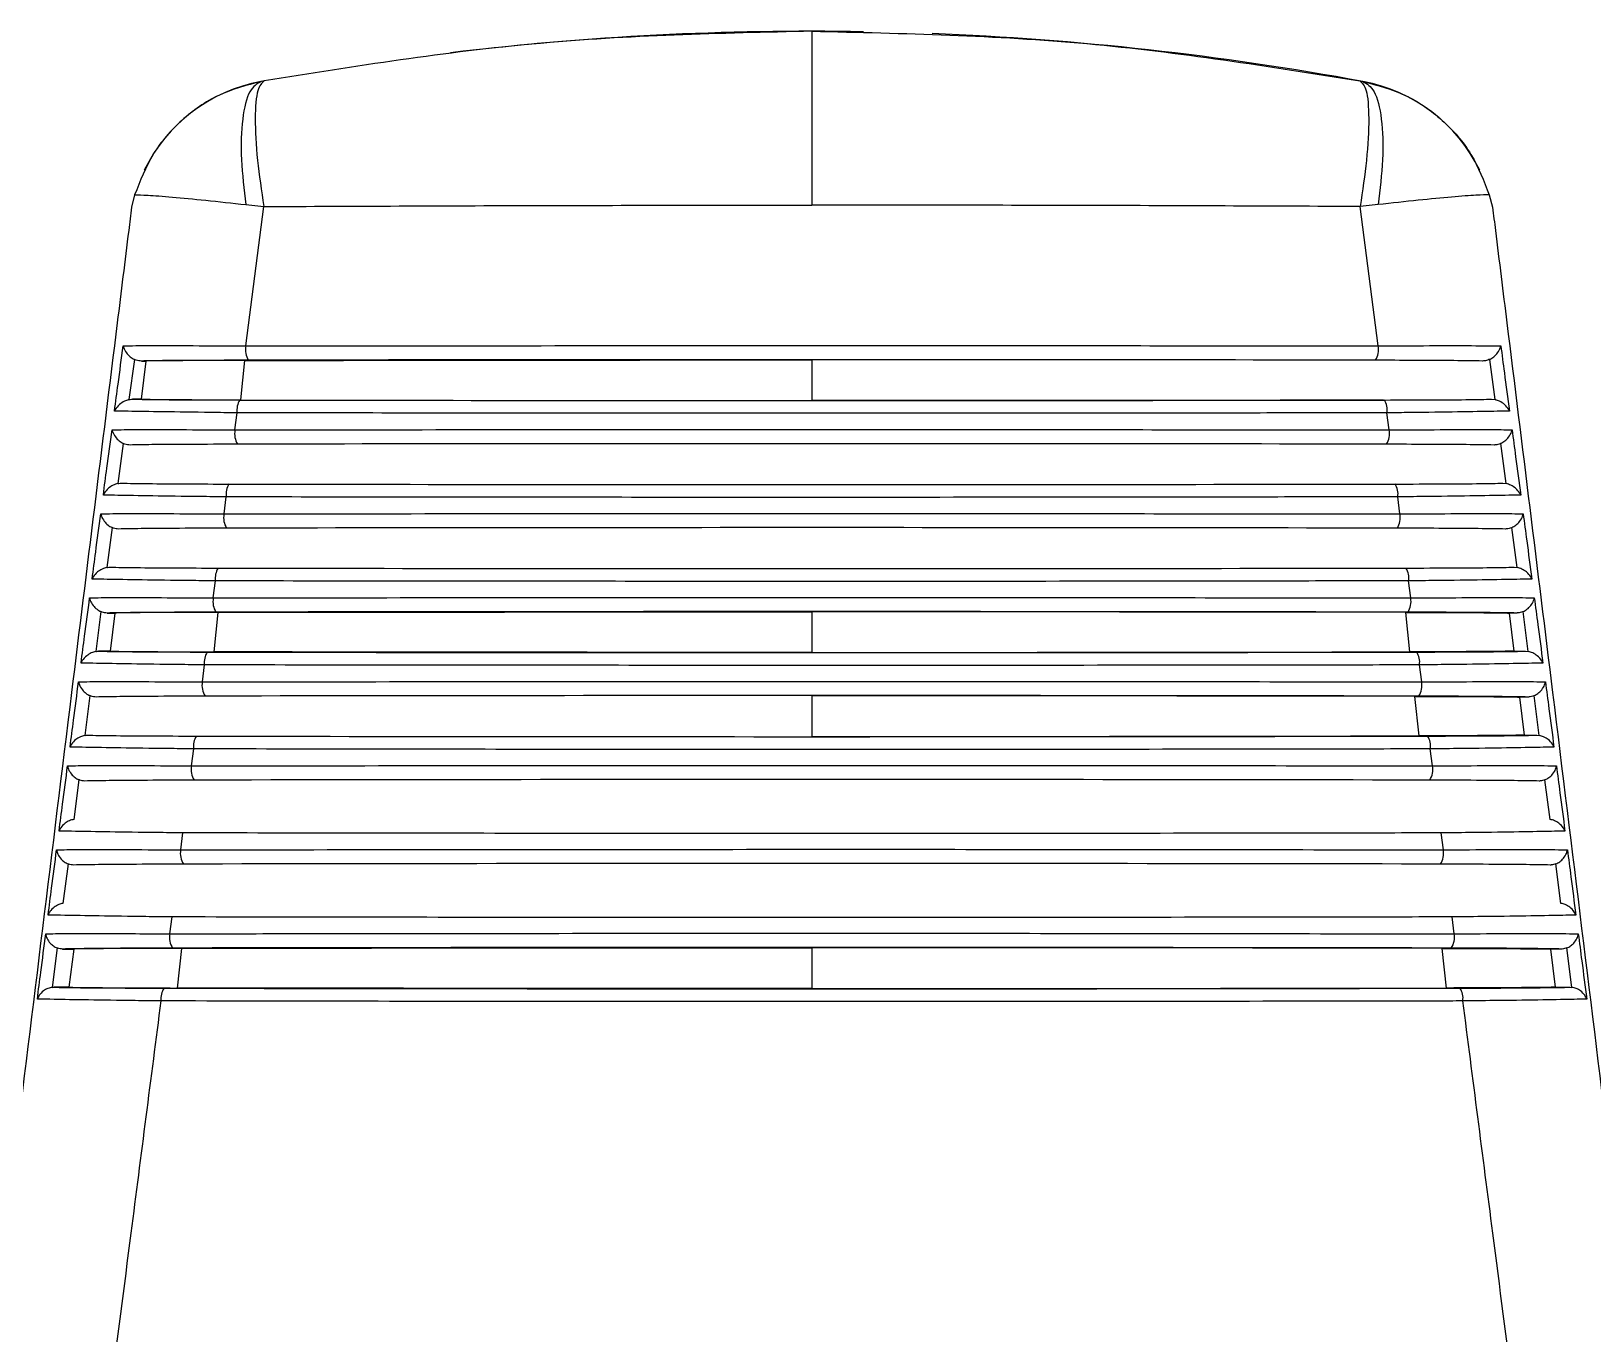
# Model space of a CAD drawing. Extents: x 7 to 135, y 3 to 97.
# Drawn here: x 128.27 to 129.423, y 45.6 to 46.562 of the extents above; entities that cross this region are included whole.
import ezdxf

# ---------------------------------------------------------------- set-up
doc = ezdxf.new("R2010")
doc.units = 0
doc.header["$MEASUREMENT"] = 0
doc.layers.add('OBJECT', color=7, linetype='CONTINUOUS')

msp = doc.modelspace()

# ---------------------------------------------------------------- linework, layer by layer
at = {"layer": 'OBJECT'}
for p, q in [((128.4423, 46.5249), (128.4399, 46.5244)), ((129.2509, 46.5249), (129.2533, 46.5244)), ((128.3537, 46.4589), (128.3537, 46.4589)), ((129.3395, 46.4589), (129.3396, 46.4589)), ((128.3466, 46.4407), (128.3443, 46.4316)), ((128.4286, 46.3292), (128.4419, 46.4321)), ((128.4288, 46.4335), (128.4419, 46.4321)), ((129.2645, 46.4335), (129.2513, 46.4321)), ((129.2646, 46.3292), (129.2513, 46.4321)), ((129.3466, 46.4407), (129.349, 46.4316)), ((128.3464, 46.3193), (128.3424, 46.2896)), ((128.3549, 46.3181), (128.3514, 46.2899)), ((128.3516, 46.3181), (128.3549, 46.3181)), ((128.4249, 46.2895), (128.4279, 46.3185)), ((128.8466, 46.3189), (128.8466, 46.2891)), ((129.3508, 46.2896), (129.3469, 46.3193)), ((128.3514, 46.2899), (128.345, 46.2899)), ((129.3482, 46.2899), (129.3508, 46.2896)), ((128.4206, 46.2672), (128.4222, 46.2799)), ((129.2726, 46.2672), (129.271, 46.2799)), ((128.3381, 46.2573), (128.3342, 46.2276)), ((129.3591, 46.2276), (129.3551, 46.2573)), ((129.3566, 46.2279), (129.3591, 46.2276)), ((128.4126, 46.2052), (128.4142, 46.2178)), ((129.2806, 46.2052), (129.279, 46.2178)), ((128.3299, 46.1952), (128.326, 46.1657)), ((129.3672, 46.1657), (129.3633, 46.1952)), ((129.365, 46.1659), (129.3672, 46.1657)), ((128.4046, 46.1432), (128.4062, 46.1558)), ((129.2886, 46.1432), (129.287, 46.1558)), ((128.3217, 46.1331), (128.3179, 46.1037)), ((128.3264, 46.1321), (128.332, 46.1321)), ((128.332, 46.1321), (128.3286, 46.1039)), ((128.4052, 46.1034), (128.4083, 46.1326)), ((128.8466, 46.133), (128.8466, 46.103)), ((129.288, 46.1034), (129.2849, 46.1326)), ((129.3668, 46.1321), (129.3612, 46.1321)), ((129.3612, 46.1321), (129.3647, 46.1039)), ((129.3754, 46.1037), (129.3715, 46.1331)), ((128.3286, 46.1039), (128.3199, 46.1039)), ((129.3647, 46.1039), (129.3733, 46.1039)), ((129.3733, 46.1039), (129.3754, 46.1037)), ((128.3966, 46.0812), (128.3982, 46.0938)), ((129.2967, 46.0812), (129.295, 46.0938)), ((128.3136, 46.0711), (128.3098, 46.0417)), ((128.8466, 46.071), (128.8466, 46.041)), ((129.2947, 46.0414), (129.2915, 46.0706)), ((129.3751, 46.0701), (129.3688, 46.0701)), ((129.3688, 46.0701), (129.3723, 46.0419)), ((129.3834, 46.0417), (129.3796, 46.0711)), ((129.3723, 46.0419), (129.3816, 46.0419)), ((129.3816, 46.0419), (129.3834, 46.0417)), ((128.3886, 46.0193), (128.3902, 46.0318)), ((129.3047, 46.0193), (129.303, 46.0318)), ((128.3055, 46.009), (128.3017, 45.9797)), ((129.3915, 45.9797), (129.3877, 46.009)), ((128.3806, 45.9573), (128.3822, 45.9698)), ((129.3127, 45.9573), (129.3111, 45.9698)), ((128.2975, 45.9469), (128.2937, 45.9178)), ((129.3995, 45.9178), (129.3958, 45.9469)), ((128.3726, 45.8953), (128.3742, 45.9078)), ((129.3207, 45.8953), (129.3191, 45.9078)), ((128.2895, 45.8849), (128.2857, 45.8558)), ((128.2934, 45.8841), (128.3016, 45.8841)), ((128.3016, 45.8841), (128.2981, 45.8559)), ((128.3782, 45.8553), (128.3815, 45.8846)), ((128.8466, 45.8851), (128.8466, 45.8549)), ((129.315, 45.8553), (129.3118, 45.8846)), ((129.3998, 45.8841), (129.3917, 45.8841)), ((129.3917, 45.8841), (129.3951, 45.8559)), ((129.4075, 45.8558), (129.4038, 45.8849)), ((128.2981, 45.8559), (128.2871, 45.8559)), ((129.3951, 45.8559), (129.4061, 45.8559)), ((129.4061, 45.8559), (129.4075, 45.8558))]:
    msp.add_line(p, q, dxfattribs=at)
for centre, radius, start, end in [((128.8466, 44.3115), 2.25, 89.0318, 96.8113), ((128.8466, 44.3115), 2.25, 79.5863, 87.7412), ((128.4616, 46.4064), 0.12, 100.4137, 154.0782), ((129.2316, 46.4064), 0.12, 25.9218, 79.5863), ((128.4444, 46.3266), 0.016, 170.6772, 209.7359), ((129.2488, 46.3266), 0.016, 330.2622, 9.3246), ((128.4361, 46.282), 0.014, 148.3132, 188.7642), ((129.2572, 46.282), 0.014, 351.2313, 31.6913), ((128.4362, 46.2646), 0.0158, 170.5527, 210.2129), ((129.2571, 46.2646), 0.0158, 329.7863, 9.448), ((128.4279, 46.22), 0.0138, 147.8169, 188.8724), ((129.2654, 46.22), 0.0138, 351.1276, 32.1831), ((128.4279, 46.2026), 0.0156, 170.4369, 210.6808), ((129.2653, 46.2026), 0.0156, 329.3158, 9.5665), ((128.4197, 46.1579), 0.0136, 147.3315, 188.9736), ((129.2736, 46.1579), 0.0136, 351.0293, 32.6656), ((128.4197, 46.1406), 0.0153, 170.3163, 211.1532), ((129.2735, 46.1406), 0.0153, 328.8463, 9.6873), ((128.4115, 46.0959), 0.0135, 146.8546, 189.0669), ((129.2817, 46.0959), 0.0135, 350.9316, 33.1487), ((128.4115, 46.0787), 0.0152, 170.2017, 211.613), ((129.2817, 46.0787), 0.0152, 328.3837, 9.8001), ((128.4033, 46.0339), 0.0133, 146.3755, 189.1595), ((129.2899, 46.0339), 0.0133, 350.8383, 33.6234), ((128.4033, 46.0167), 0.015, 170.0902, 212.0722), ((129.2899, 46.0167), 0.015, 327.9289, 9.9086), ((128.3951, 45.9547), 0.0148, 169.9789, 212.531), ((129.2981, 45.9547), 0.0148, 327.4697, 10.0235), ((128.3869, 45.8927), 0.0146, 169.8688, 212.985), ((129.3063, 45.8927), 0.0146, 327.0146, 10.1332), ((128.3788, 45.8479), 0.0128, 144.9665, 189.4327), ((129.3144, 45.8479), 0.0128, 350.5644, 35.0348)]:
    msp.add_arc(centre, radius, start, end, dxfattribs=at)
for centre, major_axis, start_param, end_param in [((128.8466, 46.2999), (2.1942, 0), 1.380004, 1.761588), ((128.8466, 46.3081), (2.1948, 0), 4.518704, 4.906074), ((128.8466, 46.2379), (2.1975, 0), 1.376591, 1.765002), ((128.8466, 46.2461), (2.1981, 0), 4.515292, 4.909486), ((128.8466, 46.1759), (2.2007, 0), 1.373185, 1.768407), ((128.8466, 46.1841), (2.2013, 0), 4.511889, 4.912889), ((128.8466, 46.1139), (2.204, 0), 1.369788, 1.771804), ((128.8466, 46.1221), (2.2046, 0), 4.508493, 4.916285), ((128.8466, 46.0519), (2.2072, 0), 1.366399, 1.775193), ((128.8466, 46.0601), (2.2078, 0), 4.505106, 4.919672), ((128.8466, 45.9899), (2.2105, 0), 1.363019, 1.778574), ((128.8466, 45.9279), (2.2137, 0), 1.359646, 1.781947), ((128.8466, 45.8659), (2.217, 0), 1.356281, 1.785312), ((128.8466, 45.8741), (2.2176, 0), 4.494993, 4.929785)]:
    msp.add_ellipse(centre, major_axis=major_axis, ratio=0.008727, start_param=start_param, end_param=end_param, dxfattribs=at)
for points, knots in [([(128.8466, 46.5615), (128.7788, 46.56), (128.6432, 46.5569), (128.5093, 46.5356), (128.4423, 46.5249)], [0, 0, 0, 0, 0.5, 1, 1, 1, 1]), ([(128.8466, 46.5615), (128.8466, 46.5597), (128.8466, 46.5561), (128.8466, 46.5266), (128.8466, 46.4836), (128.8466, 46.4495), (128.8466, 46.4331)], [0, 0, 0, 0, 0.240772, 0.499999, 0.759228, 1, 1, 1, 1]), ([(128.8466, 46.5615), (128.9144, 46.56), (129.05, 46.5569), (129.1839, 46.5356), (129.2509, 46.5249)], [0, 0, 0, 0, 0.4999999, 1, 1, 1, 1]), ([(128.4399, 46.5244), (128.4293, 46.5216), (128.4079, 46.5159), (128.3806, 46.4967), (128.3586, 46.4716), (128.3506, 46.451), (128.3466, 46.4407)], [0, 0, 0, 0, 0.249997, 0.5, 0.749997, 1, 1, 1, 1]), ([(128.4399, 46.5244), (128.437, 46.5227), (128.4308, 46.5191), (128.4257, 46.498), (128.4246, 46.4682), (128.4274, 46.4448), (128.4288, 46.4335)], [0, 0, 0, 0, 0.241561, 0.500001, 0.75844, 1, 1, 1, 1]), ([(128.4423, 46.5249), (128.4406, 46.5233), (128.4368, 46.52), (128.4351, 46.4986), (128.4366, 46.4679), (128.4402, 46.4438), (128.4419, 46.4321)], [0, 0, 0, 0, 0.24117, 0.499999, 0.758832, 1, 1, 1, 1]), ([(129.2509, 46.5249), (129.2527, 46.5233), (129.2564, 46.52), (129.2581, 46.4986), (129.2566, 46.4679), (129.253, 46.4438), (129.2513, 46.4321)], [0, 0, 0, 0, 0.2411698, 0.499999, 0.7588316, 1, 1, 1, 1]), ([(129.2533, 46.5244), (129.2563, 46.5227), (129.2624, 46.5191), (129.2675, 46.498), (129.2687, 46.4682), (129.2658, 46.4448), (129.2645, 46.4335)], [0, 0, 0, 0, 0.2415616, 0.5000007, 0.7584403, 1, 1, 1, 1]), ([(129.2533, 46.5244), (129.264, 46.5216), (129.2853, 46.5159), (129.3127, 46.4967), (129.3347, 46.4716), (129.3426, 46.451), (129.3466, 46.4407)], [0, 0, 0, 0, 0.249999, 0.5, 0.749997, 1, 1, 1, 1]), ([(128.3443, 46.4316), (128.3436, 46.4259), (128.3401, 46.3975), (128.3253, 46.2781), (128.2969, 46.0483), (128.2714, 45.8412), (128.2571, 45.7251)], [0, 0, 0, 0, 0.024147, 0.120738, 0.507103, 1, 1, 1, 1]), ([(128.3466, 46.4407), (128.3493, 46.4407), (128.3548, 46.4407), (128.3735, 46.4392), (128.3982, 46.4369), (128.4186, 46.4346), (128.4288, 46.4335)], [0, 0, 0, 0, 0.25, 0.499999, 0.75, 1, 1, 1, 1]), ([(128.4419, 46.4321), (128.5085, 46.4324), (128.6425, 46.433), (128.7782, 46.4331), (128.8466, 46.4331)], [0, 0, 0, 0, 0.496375, 1, 1, 1, 1]), ([(129.2513, 46.4321), (129.1848, 46.4324), (129.0508, 46.433), (128.915, 46.4331), (128.8466, 46.4331)], [0, 0, 0, 0, 0.496376, 1, 1, 1, 1]), ([(129.3466, 46.4407), (129.3439, 46.4407), (129.3385, 46.4407), (129.3197, 46.4392), (129.295, 46.4369), (129.2747, 46.4346), (129.2645, 46.4335)], [0, 0, 0, 0, 0.25, 0.499999, 0.750001, 1, 1, 1, 1]), ([(129.349, 46.4316), (129.3497, 46.4259), (129.3532, 46.3975), (129.368, 46.2781), (129.3964, 46.0483), (129.4219, 45.8412), (129.4362, 45.7251)], [0, 0, 0, 0, 0.024147, 0.120738, 0.507103, 1, 1, 1, 1]), ([(128.3317, 46.2812), (128.3326, 46.2878), (128.3348, 46.3038), (128.3369, 46.3199), (128.3382, 46.3293)], [0, 0, 0, 0, 0.41232, 1, 1, 1, 1]), ([(128.3382, 46.3293), (128.339, 46.3293), (128.3422, 46.3294), (128.3529, 46.3295), (128.3759, 46.3295), (128.4049, 46.3294), (128.4233, 46.3292), (128.4286, 46.3292)], [0, 0, 0, 0, 0.057678, 0.219414, 0.543376, 0.867764, 1, 1, 1, 1]), ([(128.3382, 46.3293), (128.3382, 46.3293), (128.3383, 46.3289), (128.3387, 46.3272), (128.3402, 46.3245), (128.343, 46.3213), (128.3453, 46.32), (128.3464, 46.3193)], [0, 0, 0, 0, 0.008627, 0.099964, 0.471208, 0.763076, 1, 1, 1, 1]), ([(128.4286, 46.3292), (128.4352, 46.3292), (128.4679, 46.3292), (128.6064, 46.3294), (128.8102, 46.3296), (129.0573, 46.3295), (129.1955, 46.3293), (129.2646, 46.3292)], [0, 0, 0, 0, 0.023792, 0.118973, 0.500647, 0.750324, 1, 1, 1, 1]), ([(129.2646, 46.3292), (129.2711, 46.3292), (129.2908, 46.3294), (129.3205, 46.3295), (129.3418, 46.3294), (129.3515, 46.3293), (129.3542, 46.3293), (129.3551, 46.3293)], [0, 0, 0, 0, 0.161731, 0.488574, 0.814945, 0.942319, 1, 1, 1, 1]), ([(129.3469, 46.3193), (129.3479, 46.32), (129.3502, 46.3213), (129.3531, 46.3245), (129.3545, 46.3272), (129.355, 46.3289), (129.3551, 46.3293), (129.3551, 46.3293)], [0, 0, 0, 0, 0.236933, 0.528789, 0.900033, 0.991373, 1, 1, 1, 1]), ([(129.3551, 46.3293), (129.3559, 46.3227), (129.3581, 46.3067), (129.3602, 46.2906), (129.3615, 46.2812)], [0, 0, 0, 0, 0.4123149, 1, 1, 1, 1]), ([(128.3516, 46.3181), (128.3503, 46.3182), (128.3485, 46.3184), (128.3468, 46.3191), (128.3464, 46.3193)], [0, 0, 0, 0, 0.730746, 1, 1, 1, 1]), ([(128.4305, 46.3187), (128.4185, 46.3186), (128.3946, 46.3186), (128.3674, 46.3184), (128.3564, 46.3182), (128.3516, 46.3181)], [0, 0, 0, 0, 0.361188, 0.722455, 1, 1, 1, 1]), ([(128.4279, 46.3185), (128.4167, 46.3185), (128.3926, 46.3184), (128.3687, 46.3183), (128.3575, 46.3182), (128.3549, 46.3181)], [0, 0, 0, 0, 0.393566, 0.855355, 1, 1, 1, 1]), ([(128.4279, 46.3185), (128.5057, 46.3186), (128.6443, 46.3188), (128.7849, 46.3189), (128.8466, 46.3189)], [0, 0, 0, 0, 0.56076, 1, 1, 1, 1]), ([(129.3416, 46.3181), (129.3352, 46.3182), (129.3224, 46.3184), (129.2935, 46.3186), (129.2722, 46.3186), (129.2627, 46.3187)], [0, 0, 0, 0, 0.357962, 0.715855, 1, 1, 1, 1]), ([(129.3469, 46.3193), (129.3467, 46.3193), (129.3454, 46.3186), (129.3436, 46.3182), (129.342, 46.3181), (129.3416, 46.3181)], [0, 0, 0, 0, 0.1123895, 0.7840846, 1, 1, 1, 1]), ([(128.3424, 46.2896), (128.3412, 46.2892), (128.3386, 46.2884), (128.335, 46.2858), (128.3328, 46.2832), (128.3319, 46.2816), (128.3317, 46.2812), (128.3317, 46.2812)], [0, 0, 0, 0, 0.2294396, 0.5216163, 0.9054698, 0.9917184, 1, 1, 1, 1]), ([(128.4222, 46.2799), (128.4157, 46.2799), (128.3961, 46.2802), (128.3665, 46.2806), (128.345, 46.2809), (128.3353, 46.2811), (128.3326, 46.2812), (128.3317, 46.2812)], [0, 0, 0, 0, 0.16013, 0.482999, 0.805363, 0.942121, 1, 1, 1, 1]), ([(128.3424, 46.2896), (128.3427, 46.2896), (128.3436, 46.2898), (128.3445, 46.2899), (128.345, 46.2899)], [0, 0, 0, 0, 0.349949, 1, 1, 1, 1]), ([(128.345, 46.2899), (128.3512, 46.2898), (128.3637, 46.2896), (128.3926, 46.2894), (128.4143, 46.2894), (128.4242, 46.2893)], [0, 0, 0, 0, 0.352892, 0.705727, 1, 1, 1, 1]), ([(128.3514, 46.2899), (128.3604, 46.2898), (128.3785, 46.2896), (128.4065, 46.2895), (128.4222, 46.2895), (128.4249, 46.2895)], [0, 0, 0, 0, 0.453822, 0.907586, 1, 1, 1, 1]), ([(128.8466, 46.2891), (128.9059, 46.2891), (129.0474, 46.2891), (129.1871, 46.2893), (129.2684, 46.2895)], [0, 0, 0, 0, 0.418548, 1, 1, 1, 1]), ([(129.2691, 46.2893), (129.281, 46.2894), (129.3048, 46.2894), (129.3324, 46.2896), (129.3433, 46.2898), (129.3482, 46.2899)], [0, 0, 0, 0, 0.356145, 0.7123771, 1, 1, 1, 1]), ([(129.3615, 46.2812), (129.3607, 46.2812), (129.3576, 46.2811), (129.3472, 46.2809), (129.3246, 46.2805), (129.2955, 46.2801), (129.2767, 46.2799), (129.271, 46.2799)], [0, 0, 0, 0, 0.057876, 0.218013, 0.538016, 0.858387, 1, 1, 1, 1]), ([(129.3615, 46.2812), (129.3615, 46.2812), (129.3613, 46.2816), (129.3604, 46.2832), (129.3583, 46.2858), (129.3546, 46.2884), (129.352, 46.2892), (129.3508, 46.2896)], [0, 0, 0, 0, 0.008279, 0.094533, 0.478373, 0.770554, 1, 1, 1, 1]), ([(129.271, 46.2799), (129.2644, 46.2798), (129.2317, 46.2798), (129.0933, 46.2796), (128.8874, 46.2795), (128.6359, 46.2795), (128.4934, 46.2798), (128.4222, 46.2799)], [0, 0, 0, 0, 0.02343, 0.117165, 0.493038, 0.746519, 1, 1, 1, 1]), ([(128.3235, 46.2192), (128.3243, 46.2258), (128.3265, 46.2418), (128.3286, 46.2579), (128.3299, 46.2673)], [0, 0, 0, 0, 0.412352, 1, 1, 1, 1]), ([(128.3299, 46.2673), (128.3307, 46.2673), (128.3338, 46.2674), (128.3441, 46.2675), (128.3667, 46.2675), (128.3959, 46.2674), (128.4148, 46.2672), (128.4206, 46.2672)], [0, 0, 0, 0, 0.057938, 0.217496, 0.537031, 0.856976, 1, 1, 1, 1]), ([(128.3299, 46.2673), (128.3299, 46.2673), (128.33, 46.2668), (128.3305, 46.2651), (128.332, 46.2623), (128.3348, 46.2592), (128.3371, 46.2579), (128.3381, 46.2573)], [0, 0, 0, 0, 0.0085547, 0.1229269, 0.4857848, 0.7693019, 1, 1, 1, 1]), ([(128.4206, 46.2672), (128.4272, 46.2672), (128.4599, 46.2673), (128.5983, 46.2675), (128.8047, 46.2676), (129.0574, 46.2675), (129.2009, 46.2673), (129.2726, 46.2672)], [0, 0, 0, 0, 0.023339, 0.116711, 0.491126, 0.745563, 1, 1, 1, 1]), ([(129.2726, 46.2672), (129.2791, 46.2672), (129.2988, 46.2674), (129.3284, 46.2675), (129.35, 46.2675), (129.3598, 46.2674), (129.3625, 46.2673), (129.3634, 46.2673)], [0, 0, 0, 0, 0.1595524, 0.4819915, 0.8039627, 0.9420582, 1, 1, 1, 1]), ([(129.3551, 46.2573), (129.3561, 46.2578), (129.3584, 46.2592), (129.3612, 46.2622), (129.3628, 46.265), (129.3633, 46.2668), (129.3634, 46.2673), (129.3634, 46.2673)], [0, 0, 0, 0, 0.22565, 0.506977, 0.868226, 0.991447, 1, 1, 1, 1]), ([(129.3634, 46.2673), (129.3642, 46.2607), (129.3664, 46.2447), (129.3685, 46.2286), (129.3698, 46.2192)], [0, 0, 0, 0, 0.412358, 1, 1, 1, 1]), ([(128.3432, 46.2561), (128.3419, 46.2562), (128.3401, 46.2564), (128.3385, 46.2571), (128.3381, 46.2573)], [0, 0, 0, 0, 0.750505, 1, 1, 1, 1]), ([(128.4225, 46.2567), (128.4106, 46.2566), (128.3867, 46.2566), (128.359, 46.2564), (128.3481, 46.2562), (128.3432, 46.2561)], [0, 0, 0, 0, 0.355594, 0.711271, 1, 1, 1, 1]), ([(129.3501, 46.2561), (129.3439, 46.2562), (129.3315, 46.2564), (129.3024, 46.2566), (129.2806, 46.2566), (129.2707, 46.2567)], [0, 0, 0, 0, 0.352325, 0.704579, 1, 1, 1, 1]), ([(129.3551, 46.2573), (129.355, 46.2572), (129.3537, 46.2566), (129.352, 46.2562), (129.3504, 46.2561), (129.3501, 46.2561)], [0, 0, 0, 0, 0.097595, 0.793516, 1, 1, 1, 1]), ([(128.3342, 46.2276), (128.333, 46.2273), (128.3304, 46.2265), (128.3268, 46.224), (128.3246, 46.2214), (128.3237, 46.2197), (128.3235, 46.2192), (128.3235, 46.2192)], [0, 0, 0, 0, 0.223274, 0.506284, 0.880313, 0.991816, 1, 1, 1, 1]), ([(128.3342, 46.2276), (128.3344, 46.2277), (128.3353, 46.2278), (128.3361, 46.2279), (128.3366, 46.2279)], [0, 0, 0, 0, 0.324157, 1, 1, 1, 1]), ([(128.3366, 46.2279), (128.3426, 46.2278), (128.3547, 46.2276), (128.3836, 46.2274), (128.4058, 46.2273), (128.4162, 46.2273)], [0, 0, 0, 0, 0.34753, 0.695, 1, 1, 1, 1]), ([(129.2771, 46.2273), (129.289, 46.2273), (129.3128, 46.2274), (129.3407, 46.2276), (129.3516, 46.2278), (129.3566, 46.2279)], [0, 0, 0, 0, 0.350807, 0.701699, 1, 1, 1, 1]), ([(129.3698, 46.2192), (129.3698, 46.2192), (129.3696, 46.2197), (129.3686, 46.2214), (129.3664, 46.224), (129.3628, 46.2265), (129.3602, 46.2273), (129.3591, 46.2276)], [0, 0, 0, 0, 0.008186, 0.119687, 0.493721, 0.776726, 1, 1, 1, 1]), ([(128.4142, 46.2178), (128.4077, 46.2179), (128.3881, 46.2181), (128.3586, 46.2185), (128.3369, 46.2189), (128.3271, 46.2191), (128.3243, 46.2192), (128.3235, 46.2192)], [0, 0, 0, 0, 0.158036, 0.476678, 0.794818, 0.94186, 1, 1, 1, 1]), ([(129.279, 46.2178), (129.2725, 46.2178), (129.2398, 46.2178), (129.1015, 46.2176), (128.8929, 46.2174), (128.6358, 46.2175), (128.4881, 46.2177), (128.4142, 46.2178)], [0, 0, 0, 0, 0.022991, 0.114968, 0.483793, 0.741896, 1, 1, 1, 1]), ([(129.3698, 46.2192), (129.369, 46.2192), (129.366, 46.2191), (129.3559, 46.2189), (129.3338, 46.2185), (129.3045, 46.2181), (129.2853, 46.2179), (129.279, 46.2178)], [0, 0, 0, 0, 0.058137, 0.216178, 0.531948, 0.848067, 1, 1, 1, 1]), ([(128.3152, 46.1572), (128.3161, 46.1638), (128.3182, 46.1798), (128.3204, 46.1959), (128.3216, 46.2053)], [0, 0, 0, 0, 0.412396, 1, 1, 1, 1]), ([(128.3216, 46.2053), (128.3224, 46.2053), (128.3254, 46.2054), (128.3354, 46.2055), (128.3576, 46.2055), (128.3869, 46.2054), (128.4063, 46.2053), (128.4126, 46.2052)], [0, 0, 0, 0, 0.0582017, 0.2156906, 0.5310154, 0.8467419, 1, 1, 1, 1]), ([(128.3216, 46.2053), (128.3216, 46.2053), (128.3217, 46.2047), (128.3222, 46.2029), (128.3238, 46.2001), (128.3266, 46.197), (128.3289, 46.1958), (128.3299, 46.1952)], [0, 0, 0, 0, 0.008485, 0.145066, 0.499716, 0.775211, 1, 1, 1, 1]), ([(128.4126, 46.2052), (128.4191, 46.2052), (128.4518, 46.2053), (128.5901, 46.2055), (128.7993, 46.2056), (129.0574, 46.2055), (129.2062, 46.2053), (129.2806, 46.2052)], [0, 0, 0, 0, 0.022904, 0.114533, 0.481956, 0.740978, 1, 1, 1, 1]), ([(129.2806, 46.2052), (129.2871, 46.2053), (129.3068, 46.2054), (129.3363, 46.2055), (129.3582, 46.2055), (129.368, 46.2054), (129.3708, 46.2053), (129.3716, 46.2053)], [0, 0, 0, 0, 0.157481, 0.475731, 0.793521, 0.941795, 1, 1, 1, 1]), ([(129.3633, 46.1952), (129.3643, 46.1958), (129.3666, 46.197), (129.3694, 46.2), (129.371, 46.2029), (129.3715, 46.2047), (129.3716, 46.2053), (129.3716, 46.2053)], [0, 0, 0, 0, 0.220766, 0.494544, 0.847807, 0.991514, 1, 1, 1, 1]), ([(129.3716, 46.2053), (129.3725, 46.1987), (129.3746, 46.1827), (129.3767, 46.1666), (129.378, 46.1572)], [0, 0, 0, 0, 0.412389, 1, 1, 1, 1]), ([(128.3348, 46.1941), (128.3335, 46.1942), (128.3318, 46.1944), (128.3303, 46.195), (128.3299, 46.1952)], [0, 0, 0, 0, 0.771768, 1, 1, 1, 1]), ([(128.4146, 46.1947), (128.4026, 46.1947), (128.3787, 46.1946), (128.3508, 46.1944), (128.3398, 46.1942), (128.3348, 46.1941)], [0, 0, 0, 0, 0.350317, 0.700708, 1, 1, 1, 1]), ([(129.3585, 46.1941), (129.3525, 46.1942), (129.3405, 46.1944), (129.3114, 46.1946), (129.2891, 46.1947), (129.2787, 46.1947)], [0, 0, 0, 0, 0.347003, 0.693943, 1, 1, 1, 1]), ([(129.3633, 46.1952), (129.3632, 46.1951), (129.362, 46.1946), (129.3603, 46.1942), (129.3588, 46.1941), (129.3585, 46.1941)], [0, 0, 0, 0, 0.081375, 0.802659, 1, 1, 1, 1]), ([(128.326, 46.1657), (128.3249, 46.1653), (128.3223, 46.1646), (128.3187, 46.1622), (128.3165, 46.1596), (128.3155, 46.1578), (128.3153, 46.1572), (128.3152, 46.1572)], [0, 0, 0, 0, 0.217441, 0.491743, 0.85615, 0.991879, 1, 1, 1, 1]), ([(128.326, 46.1657), (128.3262, 46.1657), (128.327, 46.1658), (128.3277, 46.1659), (128.3283, 46.1659)], [0, 0, 0, 0, 0.293642, 1, 1, 1, 1]), ([(128.3283, 46.1659), (128.3341, 46.1658), (128.3457, 46.1656), (128.3747, 46.1654), (128.3974, 46.1653), (128.4082, 46.1653)], [0, 0, 0, 0, 0.342463, 0.684874, 1, 1, 1, 1]), ([(129.285, 46.1653), (129.2969, 46.1653), (129.3207, 46.1654), (129.3489, 46.1656), (129.3598, 46.1658), (129.365, 46.1659)], [0, 0, 0, 0, 0.345762, 0.691607, 1, 1, 1, 1]), ([(129.378, 46.1572), (129.378, 46.1572), (129.3777, 46.1578), (129.3768, 46.1596), (129.3745, 46.1622), (129.3709, 46.1646), (129.3684, 46.1653), (129.3672, 46.1657)], [0, 0, 0, 0, 0.008124, 0.143851, 0.508254, 0.782553, 1, 1, 1, 1]), ([(128.4062, 46.1558), (128.3997, 46.1559), (128.3801, 46.1561), (128.3507, 46.1565), (128.3287, 46.1569), (128.3189, 46.1571), (128.316, 46.1572), (128.3152, 46.1572)], [0, 0, 0, 0, 0.1560411, 0.4706595, 0.7847814, 0.941593, 1, 1, 1, 1]), ([(129.287, 46.1558), (129.2805, 46.1558), (129.2478, 46.1558), (129.1096, 46.1555), (128.8983, 46.1554), (128.6358, 46.1555), (128.4827, 46.1557), (128.4062, 46.1558)], [0, 0, 0, 0, 0.022568, 0.112852, 0.474885, 0.737443, 1, 1, 1, 1]), ([(129.378, 46.1572), (129.3772, 46.1572), (129.3744, 46.1571), (129.3646, 46.1569), (129.3429, 46.1565), (129.3135, 46.1561), (129.2937, 46.1559), (129.287, 46.1558)], [0, 0, 0, 0, 0.058404, 0.214451, 0.526194, 0.838269, 1, 1, 1, 1]), ([(128.3071, 46.0952), (128.3079, 46.1018), (128.31, 46.1178), (128.3122, 46.1339), (128.3134, 46.1433)], [0, 0, 0, 0, 0.412433, 1, 1, 1, 1]), ([(128.3134, 46.1433), (128.3142, 46.1433), (128.317, 46.1434), (128.3267, 46.1435), (128.3485, 46.1435), (128.378, 46.1434), (128.3978, 46.1433), (128.4046, 46.1432)], [0, 0, 0, 0, 0.058464, 0.213982, 0.525307, 0.837023, 1, 1, 1, 1]), ([(128.3134, 46.1433), (128.3134, 46.1433), (128.3135, 46.1426), (128.314, 46.1407), (128.3156, 46.1379), (128.3185, 46.1349), (128.3207, 46.1337), (128.3217, 46.1331)], [0, 0, 0, 0, 0.00832, 0.166407, 0.512968, 0.78086, 1, 1, 1, 1]), ([(128.4046, 46.1432), (128.4111, 46.1432), (128.4438, 46.1433), (128.582, 46.1435), (128.7938, 46.1437), (129.0575, 46.1436), (129.2116, 46.1433), (129.2886, 46.1432)], [0, 0, 0, 0, 0.0224838, 0.1124332, 0.4731191, 0.7365596, 1, 1, 1, 1]), ([(129.2886, 46.1432), (129.2951, 46.1433), (129.3147, 46.1434), (129.3443, 46.1435), (129.3663, 46.1435), (129.3762, 46.1434), (129.3791, 46.1433), (129.3798, 46.1433)], [0, 0, 0, 0, 0.155512, 0.469781, 0.783592, 0.941533, 1, 1, 1, 1]), ([(129.3715, 46.1331), (129.3725, 46.1337), (129.3747, 46.1349), (129.3776, 46.1378), (129.3792, 46.1407), (129.3797, 46.1426), (129.3798, 46.1433), (129.3798, 46.1433)], [0, 0, 0, 0, 0.21612, 0.482653, 0.828149, 0.991679, 1, 1, 1, 1]), ([(129.3798, 46.1433), (129.3807, 46.1367), (129.3828, 46.1207), (129.3849, 46.1046), (129.3862, 46.0952)], [0, 0, 0, 0, 0.412426, 1, 1, 1, 1]), ([(128.3264, 46.1321), (128.3251, 46.1322), (128.3235, 46.1324), (128.322, 46.133), (128.3217, 46.1331)], [0, 0, 0, 0, 0.794602, 1, 1, 1, 1]), ([(128.4066, 46.1327), (128.3947, 46.1327), (128.3708, 46.1326), (128.3425, 46.1324), (128.3316, 46.1322), (128.3264, 46.1321)], [0, 0, 0, 0, 0.345327, 0.690726, 1, 1, 1, 1]), ([(128.4083, 46.1326), (128.3939, 46.1325), (128.3666, 46.1325), (128.343, 46.1323), (128.3337, 46.1321), (128.332, 46.1321)], [0, 0, 0, 0, 0.47715, 0.907814, 1, 1, 1, 1]), ([(128.4083, 46.1326), (128.5021, 46.1327), (128.6473, 46.1329), (128.7944, 46.133), (128.8466, 46.133)], [0, 0, 0, 0, 0.645444, 1, 1, 1, 1]), ([(129.2849, 46.1326), (129.1912, 46.1327), (129.0459, 46.1329), (128.8988, 46.133), (128.8466, 46.133)], [0, 0, 0, 0, 0.645444, 1, 1, 1, 1]), ([(129.2849, 46.1326), (129.2993, 46.1325), (129.3267, 46.1325), (129.3502, 46.1323), (129.3596, 46.1321), (129.3612, 46.1321)], [0, 0, 0, 0, 0.477153, 0.907814, 1, 1, 1, 1]), ([(129.3668, 46.1321), (129.361, 46.1322), (129.3494, 46.1324), (129.3203, 46.1326), (129.2976, 46.1327), (129.2867, 46.1327)], [0, 0, 0, 0, 0.341978, 0.683892, 1, 1, 1, 1]), ([(129.3715, 46.1331), (129.3714, 46.1331), (129.3702, 46.1326), (129.3686, 46.1322), (129.3671, 46.1321), (129.3668, 46.1321)], [0, 0, 0, 0, 0.063501, 0.811422, 1, 1, 1, 1]), ([(128.3179, 46.1037), (128.3168, 46.1034), (128.3142, 46.1027), (128.3107, 46.1003), (128.3083, 46.0977), (128.3073, 46.0958), (128.3071, 46.0952), (128.3071, 46.0952)], [0, 0, 0, 0, 0.211947, 0.477979, 0.832969, 0.991961, 1, 1, 1, 1]), ([(128.3179, 46.1037), (128.3181, 46.1037), (128.3187, 46.1038), (128.3194, 46.1039), (128.3199, 46.1039)], [0, 0, 0, 0, 0.2573406, 1, 1, 1, 1]), ([(128.3199, 46.1039), (128.3256, 46.1038), (128.3368, 46.1036), (128.3658, 46.1034), (128.3889, 46.1033), (128.4002, 46.1033)], [0, 0, 0, 0, 0.3376748, 0.6752947, 1, 1, 1, 1]), ([(128.3286, 46.1039), (128.337, 46.1038), (128.3538, 46.1036), (128.3828, 46.1035), (128.4005, 46.1034), (128.4052, 46.1034)], [0, 0, 0, 0, 0.423007, 0.84596, 1, 1, 1, 1]), ([(128.8466, 46.103), (128.7875, 46.103), (128.6392, 46.1031), (128.4931, 46.1033), (128.4052, 46.1034)], [0, 0, 0, 0, 0.399041, 1, 1, 1, 1]), ([(128.8466, 46.103), (128.9058, 46.103), (129.054, 46.1031), (129.2002, 46.1033), (129.288, 46.1034)], [0, 0, 0, 0, 0.399041, 1, 1, 1, 1]), ([(129.3647, 46.1039), (129.3563, 46.1038), (129.3395, 46.1036), (129.3105, 46.1035), (129.2927, 46.1034), (129.288, 46.1034)], [0, 0, 0, 0, 0.423008, 0.84596, 1, 1, 1, 1]), ([(129.293, 46.1033), (129.3049, 46.1033), (129.3287, 46.1034), (129.3572, 46.1036), (129.3681, 46.1038), (129.3733, 46.1039)], [0, 0, 0, 0, 0.340989, 0.682056, 1, 1, 1, 1]), ([(129.3862, 46.0952), (129.3862, 46.0952), (129.3859, 46.0958), (129.3849, 46.0977), (129.3825, 46.1003), (129.379, 46.1027), (129.3765, 46.1034), (129.3754, 46.1037)], [0, 0, 0, 0, 0.0080414, 0.1670337, 0.5220136, 0.7880527, 1, 1, 1, 1]), ([(128.3982, 46.0938), (128.3917, 46.0939), (128.3722, 46.0941), (128.3427, 46.0945), (128.3205, 46.0949), (128.3107, 46.0951), (128.3078, 46.0952), (128.3071, 46.0952)], [0, 0, 0, 0, 0.154143, 0.464927, 0.775223, 0.941323, 1, 1, 1, 1]), ([(129.295, 46.0938), (129.2885, 46.0938), (129.2558, 46.0937), (129.1177, 46.0935), (128.9038, 46.0934), (128.6357, 46.0935), (128.4774, 46.0937), (128.3982, 46.0938)], [0, 0, 0, 0, 0.02216, 0.110812, 0.466297, 0.733148, 1, 1, 1, 1]), ([(129.3862, 46.0952), (129.3854, 46.0952), (129.3827, 46.0951), (129.3733, 46.0949), (129.3519, 46.0945), (129.3224, 46.0941), (129.3022, 46.0939), (129.295, 46.0938)], [0, 0, 0, 0, 0.058674, 0.212822, 0.520728, 0.828955, 1, 1, 1, 1]), ([(128.2989, 46.0332), (128.2998, 46.0398), (128.3019, 46.0558), (128.304, 46.0719), (128.3052, 46.0813)], [0, 0, 0, 0, 0.4124703, 1, 1, 1, 1]), ([(128.3052, 46.0813), (128.306, 46.0813), (128.3087, 46.0814), (128.3181, 46.0815), (128.3395, 46.0815), (128.3691, 46.0814), (128.3893, 46.0813), (128.3966, 46.0812)], [0, 0, 0, 0, 0.058732, 0.212375, 0.519886, 0.827777, 1, 1, 1, 1]), ([(128.3052, 46.0813), (128.3052, 46.0813), (128.3054, 46.0806), (128.3059, 46.0786), (128.3076, 46.0757), (128.3104, 46.0728), (128.3126, 46.0716), (128.3136, 46.0711)], [0, 0, 0, 0, 0.0082134, 0.1869885, 0.5256305, 0.7861704, 1, 1, 1, 1]), ([(128.3966, 46.0812), (128.4031, 46.0813), (128.4358, 46.0813), (128.5739, 46.0815), (128.7883, 46.0817), (129.0575, 46.0816), (129.2169, 46.0814), (129.2967, 46.0812)], [0, 0, 0, 0, 0.022079, 0.110409, 0.464597, 0.732298, 1, 1, 1, 1]), ([(129.2967, 46.0812), (129.3031, 46.0813), (129.3227, 46.0814), (129.3522, 46.0815), (129.3745, 46.0815), (129.3844, 46.0814), (129.3873, 46.0813), (129.388, 46.0813)], [0, 0, 0, 0, 0.153633, 0.464107, 0.774128, 0.941265, 1, 1, 1, 1]), ([(129.3796, 46.0711), (129.3806, 46.0716), (129.3828, 46.0728), (129.3857, 46.0756), (129.3873, 46.0786), (129.3879, 46.0806), (129.388, 46.0813), (129.388, 46.0813)], [0, 0, 0, 0, 0.211706, 0.471307, 0.809161, 0.991786, 1, 1, 1, 1]), ([(129.388, 46.0813), (129.3889, 46.0747), (129.391, 46.0587), (129.3931, 46.0426), (129.3943, 46.0332)], [0, 0, 0, 0, 0.412461, 1, 1, 1, 1]), ([(128.3181, 46.0701), (128.3168, 46.0702), (128.3153, 46.0704), (128.3139, 46.0709), (128.3136, 46.0711)], [0, 0, 0, 0, 0.819081, 1, 1, 1, 1]), ([(128.3986, 46.0707), (128.3867, 46.0707), (128.3629, 46.0706), (128.3342, 46.0704), (128.3234, 46.0702), (128.3181, 46.0701)], [0, 0, 0, 0, 0.340601, 0.681277, 1, 1, 1, 1]), ([(129.2915, 46.0706), (129.198, 46.0707), (129.0506, 46.071), (128.9012, 46.071), (128.8466, 46.071)], [0, 0, 0, 0, 0.634567, 1, 1, 1, 1]), ([(129.2915, 46.0706), (129.3062, 46.0706), (129.3339, 46.0705), (129.3577, 46.0703), (129.367, 46.0701), (129.3688, 46.0701)], [0, 0, 0, 0, 0.477551, 0.899064, 1, 1, 1, 1]), ([(129.3751, 46.0701), (129.3695, 46.0702), (129.3583, 46.0704), (129.3292, 46.0706), (129.306, 46.0707), (129.2946, 46.0707)], [0, 0, 0, 0, 0.337219, 0.674379, 1, 1, 1, 1]), ([(129.3796, 46.0711), (129.3796, 46.071), (129.3784, 46.0705), (129.3769, 46.0702), (129.3754, 46.0701), (129.3751, 46.0701)], [0, 0, 0, 0, 0.043898, 0.819893, 1, 1, 1, 1]), ([(128.3098, 46.0417), (128.3087, 46.0414), (128.3062, 46.0408), (128.3027, 46.0385), (128.3003, 46.0359), (128.2992, 46.0339), (128.2989, 46.0332), (128.2989, 46.0332)], [0, 0, 0, 0, 0.206742, 0.464935, 0.810705, 0.992039, 1, 1, 1, 1]), ([(128.3098, 46.0417), (128.3099, 46.0417), (128.3105, 46.0418), (128.3112, 46.0419), (128.3117, 46.0419)], [0, 0, 0, 0, 0.2141, 1, 1, 1, 1]), ([(128.3117, 46.0419), (128.3171, 46.0418), (128.328, 46.0416), (128.3569, 46.0414), (128.3805, 46.0413), (128.3922, 46.0413)], [0, 0, 0, 0, 0.333135, 0.666223, 1, 1, 1, 1]), ([(128.8466, 46.041), (128.9058, 46.041), (129.0563, 46.041), (129.2046, 46.0413), (129.2947, 46.0414)], [0, 0, 0, 0, 0.393082, 1, 1, 1, 1]), ([(129.3723, 46.0419), (129.3641, 46.0418), (129.3477, 46.0416), (129.3184, 46.0415), (129.3001, 46.0414), (129.2947, 46.0414)], [0, 0, 0, 0, 0.41401, 0.827964, 1, 1, 1, 1]), ([(129.301, 46.0413), (129.3129, 46.0413), (129.3366, 46.0414), (129.3655, 46.0416), (129.3762, 46.0418), (129.3816, 46.0419)], [0, 0, 0, 0, 0.336463, 0.673002, 1, 1, 1, 1]), ([(129.3943, 46.0332), (129.3943, 46.0332), (129.394, 46.0339), (129.393, 46.0359), (129.3906, 46.0385), (129.387, 46.0408), (129.3846, 46.0414), (129.3834, 46.0417)], [0, 0, 0, 0, 0.007961, 0.189296, 0.535071, 0.793257, 1, 1, 1, 1]), ([(128.3902, 46.0318), (128.3837, 46.0319), (128.3642, 46.0321), (128.3348, 46.0325), (128.3124, 46.0329), (128.3025, 46.0331), (128.2997, 46.0332), (128.2989, 46.0332)], [0, 0, 0, 0, 0.152332, 0.45946, 0.766108, 0.941052, 1, 1, 1, 1]), ([(129.303, 46.0318), (129.2965, 46.0318), (129.2639, 46.0317), (129.1258, 46.0315), (128.9093, 46.0313), (128.6357, 46.0314), (128.472, 46.0317), (128.3902, 46.0318)], [0, 0, 0, 0, 0.021766, 0.108843, 0.45801, 0.729005, 1, 1, 1, 1]), ([(129.3943, 46.0332), (129.3936, 46.0332), (129.391, 46.0331), (129.3819, 46.0329), (129.3609, 46.0325), (129.3313, 46.0321), (129.3107, 46.0319), (129.303, 46.0318)], [0, 0, 0, 0, 0.058946, 0.211287, 0.515535, 0.820094, 1, 1, 1, 1]), ([(128.2908, 45.9712), (128.2917, 45.9778), (128.2938, 45.9938), (128.2959, 46.0099), (128.2971, 46.0193)], [0, 0, 0, 0, 0.412495, 1, 1, 1, 1]), ([(128.2971, 46.0193), (128.2978, 46.0193), (128.3004, 46.0194), (128.3095, 46.0195), (128.3305, 46.0196), (128.3602, 46.0195), (128.3809, 46.0193), (128.3886, 46.0193)], [0, 0, 0, 0, 0.059002, 0.210855, 0.514733, 0.818978, 1, 1, 1, 1]), ([(128.2971, 46.0193), (128.2971, 46.0193), (128.2972, 46.0185), (128.2978, 46.0164), (128.2995, 46.0135), (128.3023, 46.0106), (128.3045, 46.0095), (128.3055, 46.009)], [0, 0, 0, 0, 0.008137, 0.206902, 0.53776, 0.791252, 1, 1, 1, 1]), ([(128.3886, 46.0193), (128.3951, 46.0193), (128.4277, 46.0193), (128.5658, 46.0195), (128.7828, 46.0197), (129.0576, 46.0196), (129.2223, 46.0194), (129.3047, 46.0193)], [0, 0, 0, 0, 0.021688, 0.108455, 0.456373, 0.728186, 1, 1, 1, 1]), ([(129.3047, 46.0193), (129.3111, 46.0193), (129.3307, 46.0194), (129.3601, 46.0196), (129.3826, 46.0195), (129.3926, 46.0194), (129.3954, 46.0193), (129.3961, 46.0193)], [0, 0, 0, 0, 0.151845, 0.458696, 0.765104, 0.940994, 1, 1, 1, 1]), ([(129.3877, 46.009), (129.3887, 46.0095), (129.3909, 46.0106), (129.3937, 46.0134), (129.3955, 46.0164), (129.396, 46.0185), (129.3961, 46.0193), (129.3961, 46.0193)], [0, 0, 0, 0, 0.207494, 0.460467, 0.790805, 0.991863, 1, 1, 1, 1]), ([(129.3961, 46.0193), (129.397, 46.0127), (129.3991, 45.9967), (129.4012, 45.9806), (129.4024, 45.9712)], [0, 0, 0, 0, 0.412498, 1, 1, 1, 1]), ([(128.3098, 46.0081), (128.3086, 46.0082), (128.3071, 46.0084), (128.3057, 46.0089), (128.3055, 46.009)], [0, 0, 0, 0, 0.8454607, 1, 1, 1, 1]), ([(128.3906, 46.0087), (128.3787, 46.0087), (128.3549, 46.0086), (128.326, 46.0084), (128.3152, 46.0082), (128.3098, 46.0081)], [0, 0, 0, 0, 0.336125, 0.6723177, 1, 1, 1, 1]), ([(129.3834, 46.0081), (129.378, 46.0082), (129.3671, 46.0084), (129.3381, 46.0086), (129.3144, 46.0087), (129.3026, 46.0087)], [0, 0, 0, 0, 0.332713, 0.665366, 1, 1, 1, 1]), ([(129.3877, 46.009), (129.3877, 46.009), (129.3865, 46.0085), (129.3851, 46.0082), (129.3836, 46.0081), (129.3834, 46.0081)], [0, 0, 0, 0, 0.022444, 0.828097, 1, 1, 1, 1]), ([(128.3017, 45.9797), (128.3006, 45.9795), (128.2982, 45.9789), (128.2947, 45.9767), (128.2922, 45.974), (128.2912, 45.972), (128.2909, 45.9712), (128.2908, 45.9712)], [0, 0, 0, 0, 0.201842, 0.452547, 0.789399, 0.992111, 1, 1, 1, 1]), ([(128.3822, 45.9698), (128.3757, 45.9699), (128.3562, 45.9701), (128.3269, 45.9705), (128.3043, 45.9709), (128.2944, 45.9711), (128.2915, 45.9712), (128.2908, 45.9712)], [0, 0, 0, 0, 0.150604, 0.454245, 0.75741, 0.940778, 1, 1, 1, 1]), ([(129.3111, 45.9698), (129.3045, 45.9698), (129.2719, 45.9697), (129.1339, 45.9695), (128.9148, 45.9693), (128.6356, 45.9694), (128.4667, 45.9697), (128.3822, 45.9698)], [0, 0, 0, 0, 0.021386, 0.106942, 0.450009, 0.725005, 1, 1, 1, 1]), ([(129.4024, 45.9712), (129.4017, 45.9712), (129.3993, 45.9711), (129.3904, 45.9709), (129.3699, 45.9705), (129.3401, 45.9701), (129.3191, 45.9699), (129.3111, 45.9698)], [0, 0, 0, 0, 0.05922, 0.20983, 0.510596, 0.811653, 1, 1, 1, 1]), ([(129.4024, 45.9712), (129.4024, 45.9712), (129.4021, 45.972), (129.401, 45.974), (129.3985, 45.9767), (129.395, 45.9789), (129.3926, 45.9795), (129.3915, 45.9797)], [0, 0, 0, 0, 0.007889, 0.210599, 0.547443, 0.79816, 1, 1, 1, 1]), ([(128.2828, 45.9092), (128.2836, 45.9158), (128.2857, 45.9318), (128.2878, 45.9479), (128.289, 45.9573)], [0, 0, 0, 0, 0.412532, 1, 1, 1, 1]), ([(128.289, 45.9573), (128.2897, 45.9573), (128.2921, 45.9574), (128.301, 45.9575), (128.3215, 45.9576), (128.3513, 45.9575), (128.3724, 45.9573), (128.3806, 45.9573)], [0, 0, 0, 0, 0.059279, 0.209423, 0.509834, 0.8106, 1, 1, 1, 1]), ([(128.289, 45.9573), (128.289, 45.9573), (128.2892, 45.9562), (128.2898, 45.9539), (128.2918, 45.9509), (128.2945, 45.9484), (128.2965, 45.9474), (128.2975, 45.9469)], [0, 0, 0, 0, 0.008066, 0.28272, 0.593782, 0.796108, 1, 1, 1, 1]), ([(128.3016, 45.9461), (128.3004, 45.9462), (128.299, 45.9463), (128.2976, 45.9469), (128.2975, 45.9469)], [0, 0, 0, 0, 0.873725, 1, 1, 1, 1]), ([(128.3827, 45.9467), (128.3708, 45.9467), (128.347, 45.9466), (128.3177, 45.9464), (128.307, 45.9462), (128.3016, 45.9461)], [0, 0, 0, 0, 0.3318732, 0.6638158, 1, 1, 1, 1]), ([(128.3806, 45.9573), (128.3871, 45.9573), (128.4197, 45.9573), (128.5577, 45.9576), (128.7773, 45.9577), (129.0576, 45.9577), (129.2277, 45.9574), (129.3127, 45.9573)], [0, 0, 0, 0, 0.021311, 0.106568, 0.448432, 0.724216, 1, 1, 1, 1]), ([(129.3916, 45.9461), (129.3864, 45.9462), (129.3759, 45.9464), (129.3469, 45.9466), (129.3229, 45.9467), (129.3106, 45.9467)], [0, 0, 0, 0, 0.328435, 0.656815, 1, 1, 1, 1]), ([(129.3127, 45.9573), (129.3191, 45.9573), (129.3387, 45.9575), (129.368, 45.9576), (129.3907, 45.9575), (129.4007, 45.9574), (129.4035, 45.9573), (129.4042, 45.9573)], [0, 0, 0, 0, 0.150136, 0.453529, 0.756485, 0.940718, 1, 1, 1, 1]), ([(129.3958, 45.9469), (129.3946, 45.9466), (129.3933, 45.9462), (129.3918, 45.9461), (129.3916, 45.9461)], [0, 0, 0, 0, 0.835983, 1, 1, 1, 1]), ([(129.3958, 45.9469), (129.3967, 45.9474), (129.3989, 45.9485), (129.4017, 45.9513), (129.4035, 45.9543), (129.4041, 45.9564), (129.4042, 45.9573), (129.4042, 45.9573)], [0, 0, 0, 0, 0.2034717, 0.4500529, 0.7731151, 0.9919327, 1, 1, 1, 1]), ([(129.4042, 45.9573), (129.4051, 45.9507), (129.4072, 45.9347), (129.4092, 45.9186), (129.4105, 45.9092)], [0, 0, 0, 0, 0.412522, 1, 1, 1, 1]), ([(128.2937, 45.9178), (128.2926, 45.9175), (128.2902, 45.917), (128.2868, 45.9148), (128.2842, 45.9122), (128.2831, 45.9101), (128.2828, 45.9092), (128.2828, 45.9092)], [0, 0, 0, 0, 0.197192, 0.440806, 0.768922, 0.992204, 1, 1, 1, 1]), ([(129.4105, 45.9092), (129.4104, 45.9092), (129.4101, 45.9101), (129.409, 45.9122), (129.4065, 45.9148), (129.403, 45.917), (129.4006, 45.9175), (129.3995, 45.9178)], [0, 0, 0, 0, 0.007796, 0.231082, 0.559199, 0.802807, 1, 1, 1, 1]), ([(128.3742, 45.9078), (128.3677, 45.9078), (128.3482, 45.9081), (128.319, 45.9085), (128.2962, 45.9089), (128.2862, 45.9091), (128.2834, 45.9092), (128.2828, 45.9092)], [0, 0, 0, 0, 0.148953, 0.44926, 0.749101, 0.940502, 1, 1, 1, 1]), ([(129.3191, 45.9078), (129.3125, 45.9078), (129.2799, 45.9077), (129.1421, 45.9075), (128.9203, 45.9073), (128.6356, 45.9074), (128.4613, 45.9076), (128.3742, 45.9078)], [0, 0, 0, 0, 0.021019, 0.105106, 0.44228, 0.72114, 1, 1, 1, 1]), ([(129.4105, 45.9092), (129.4098, 45.9092), (129.4075, 45.9091), (129.3989, 45.9089), (129.3788, 45.9085), (129.349, 45.9081), (129.3276, 45.9079), (129.3191, 45.9078)], [0, 0, 0, 0, 0.0594959, 0.2084598, 0.5058927, 0.8036078, 1, 1, 1, 1]), ([(128.2748, 45.8472), (128.2756, 45.8538), (128.2777, 45.8698), (128.2798, 45.8859), (128.281, 45.8953)], [0, 0, 0, 0, 0.412557, 1, 1, 1, 1]), ([(128.281, 45.8953), (128.2816, 45.8953), (128.2839, 45.8954), (128.2925, 45.8955), (128.3126, 45.8956), (128.3425, 45.8955), (128.364, 45.8953), (128.3726, 45.8953)], [0, 0, 0, 0, 0.059554, 0.208064, 0.505163, 0.802607, 1, 1, 1, 1]), ([(128.281, 45.8953), (128.281, 45.8953), (128.2811, 45.8941), (128.2818, 45.8918), (128.2838, 45.8887), (128.2865, 45.8863), (128.2885, 45.8853), (128.2895, 45.8849)], [0, 0, 0, 0, 0.007975, 0.299088, 0.602911, 0.80071, 1, 1, 1, 1]), ([(128.3726, 45.8953), (128.3791, 45.8953), (128.4117, 45.8954), (128.5495, 45.8956), (128.7719, 45.8958), (129.0577, 45.8957), (129.233, 45.8954), (129.3207, 45.8953)], [0, 0, 0, 0, 0.020947, 0.104746, 0.44076, 0.72038, 1, 1, 1, 1]), ([(129.3207, 45.8953), (129.3271, 45.8953), (129.3467, 45.8955), (129.376, 45.8956), (129.3989, 45.8955), (129.4088, 45.8954), (129.4116, 45.8953), (129.4123, 45.8953)], [0, 0, 0, 0, 0.148504, 0.448597, 0.748257, 0.940444, 1, 1, 1, 1]), ([(129.4038, 45.8849), (129.4048, 45.8853), (129.4067, 45.8863), (129.4094, 45.8887), (129.4114, 45.8918), (129.4121, 45.8941), (129.4123, 45.8953), (129.4123, 45.8953)], [0, 0, 0, 0, 0.199303, 0.397095, 0.700915, 0.992025, 1, 1, 1, 1]), ([(129.4123, 45.8953), (129.4131, 45.8887), (129.4152, 45.8726), (129.4173, 45.8566), (129.4185, 45.8472)], [0, 0, 0, 0, 0.412558, 1, 1, 1, 1]), ([(128.2934, 45.8841), (128.2922, 45.8842), (128.2909, 45.8843), (128.2896, 45.8848), (128.2895, 45.8849)], [0, 0, 0, 0, 0.9040913, 1, 1, 1, 1]), ([(128.3747, 45.8848), (128.3628, 45.8847), (128.3391, 45.8847), (128.3095, 45.8844), (128.2989, 45.8842), (128.2934, 45.8841)], [0, 0, 0, 0, 0.327832, 0.655736, 1, 1, 1, 1]), ([(128.3815, 45.8846), (128.3685, 45.8846), (128.3426, 45.8845), (128.3162, 45.8843), (128.3053, 45.8842), (128.3016, 45.8841)], [0, 0, 0, 0, 0.396564, 0.793195, 1, 1, 1, 1]), ([(128.3815, 45.8846), (128.4747, 45.8848), (128.6287, 45.885), (128.785, 45.8851), (128.8466, 45.8851)], [0, 0, 0, 0, 0.605765, 1, 1, 1, 1]), ([(129.3118, 45.8846), (129.2185, 45.8848), (129.0646, 45.885), (128.9082, 45.8851), (128.8466, 45.8851)], [0, 0, 0, 0, 0.605766, 1, 1, 1, 1]), ([(129.3118, 45.8846), (129.3247, 45.8846), (129.3506, 45.8845), (129.377, 45.8843), (129.3879, 45.8842), (129.3917, 45.8841)], [0, 0, 0, 0, 0.396561, 0.793195, 1, 1, 1, 1]), ([(129.3998, 45.8841), (129.3947, 45.8842), (129.3846, 45.8844), (129.3557, 45.8847), (129.3313, 45.8847), (129.3186, 45.8848)], [0, 0, 0, 0, 0.324373, 0.64869, 1, 1, 1, 1]), ([(129.4038, 45.8849), (129.4027, 45.8845), (129.4014, 45.8841), (129.4, 45.8841), (129.3998, 45.8841)], [0, 0, 0, 0, 0.843616, 1, 1, 1, 1]), ([(128.2857, 45.8558), (128.2847, 45.8556), (128.2823, 45.8551), (128.2788, 45.853), (128.2762, 45.8503), (128.2751, 45.8482), (128.2748, 45.8472), (128.2748, 45.8472)], [0, 0, 0, 0, 0.192791, 0.429653, 0.74931, 0.992265, 1, 1, 1, 1]), ([(128.2857, 45.8558), (128.2857, 45.8558), (128.2862, 45.8558), (128.2866, 45.8559), (128.2871, 45.8559)], [0, 0, 0, 0, 0.020203, 1, 1, 1, 1]), ([(128.2871, 45.8559), (128.292, 45.8558), (128.3018, 45.8556), (128.3305, 45.8553), (128.3553, 45.8553), (128.3683, 45.8552)], [0, 0, 0, 0, 0.320861, 0.641679, 1, 1, 1, 1]), ([(128.2981, 45.8559), (128.3057, 45.8558), (128.3208, 45.8556), (128.3508, 45.8554), (128.371, 45.8554), (128.3782, 45.8553)], [0, 0, 0, 0, 0.3900012, 0.7799536, 1, 1, 1, 1]), ([(128.8466, 45.8549), (128.7678, 45.8549), (128.6103, 45.855), (128.4555, 45.8552), (128.3782, 45.8553)], [0, 0, 0, 0, 0.500491, 1, 1, 1, 1]), ([(128.8466, 45.8549), (128.9254, 45.8549), (129.0829, 45.855), (129.2377, 45.8552), (129.315, 45.8553)], [0, 0, 0, 0, 0.500491, 1, 1, 1, 1]), ([(129.3951, 45.8559), (129.3876, 45.8558), (129.3725, 45.8556), (129.3425, 45.8554), (129.3223, 45.8554), (129.315, 45.8553)], [0, 0, 0, 0, 0.3900012, 0.7799536, 1, 1, 1, 1]), ([(129.3249, 45.8552), (129.3367, 45.8553), (129.3604, 45.8553), (129.3901, 45.8556), (129.4007, 45.8558), (129.4061, 45.8559)], [0, 0, 0, 0, 0.324206, 0.64849, 1, 1, 1, 1]), ([(129.4185, 45.8472), (129.4185, 45.8472), (129.4181, 45.8482), (129.417, 45.8503), (129.4144, 45.853), (129.411, 45.8551), (129.4086, 45.8556), (129.4075, 45.8558)], [0, 0, 0, 0, 0.007731, 0.250693, 0.570346, 0.807209, 1, 1, 1, 1]), ([(128.3662, 45.8458), (128.3597, 45.8458), (128.3402, 45.8461), (128.311, 45.8465), (128.288, 45.8469), (128.2781, 45.8471), (128.2754, 45.8472), (128.2748, 45.8472)], [0, 0, 0, 0, 0.147376, 0.444496, 0.741155, 0.94022, 1, 1, 1, 1]), ([(128.3133, 45.4365), (128.3236, 45.5158), (128.3412, 45.6522), (128.3588, 45.7887), (128.3662, 45.8458)], [0, 0, 0, 0, 0.58145, 1, 1, 1, 1]), ([(129.3271, 45.8458), (129.3206, 45.8457), (129.288, 45.8457), (129.1502, 45.8454), (128.9258, 45.8453), (128.6355, 45.8453), (128.456, 45.8456), (128.3662, 45.8458)], [0, 0, 0, 0, 0.020664, 0.103331, 0.434809, 0.717404, 1, 1, 1, 1]), ([(129.4185, 45.8472), (129.4178, 45.8472), (129.4157, 45.8471), (129.4074, 45.8469), (129.3877, 45.8465), (129.3578, 45.8461), (129.336, 45.8459), (129.3271, 45.8458)], [0, 0, 0, 0, 0.059777, 0.207159, 0.501413, 0.795934, 1, 1, 1, 1]), ([(129.3799, 45.4365), (129.3697, 45.5158), (129.3521, 45.6522), (129.3344, 45.7887), (129.3271, 45.8458)], [0, 0, 0, 0, 0.58145, 1, 1, 1, 1])]:
    msp.add_open_spline(points, degree=3, knots=knots, dxfattribs=at)

doc.saveas('drawing.dxf')
